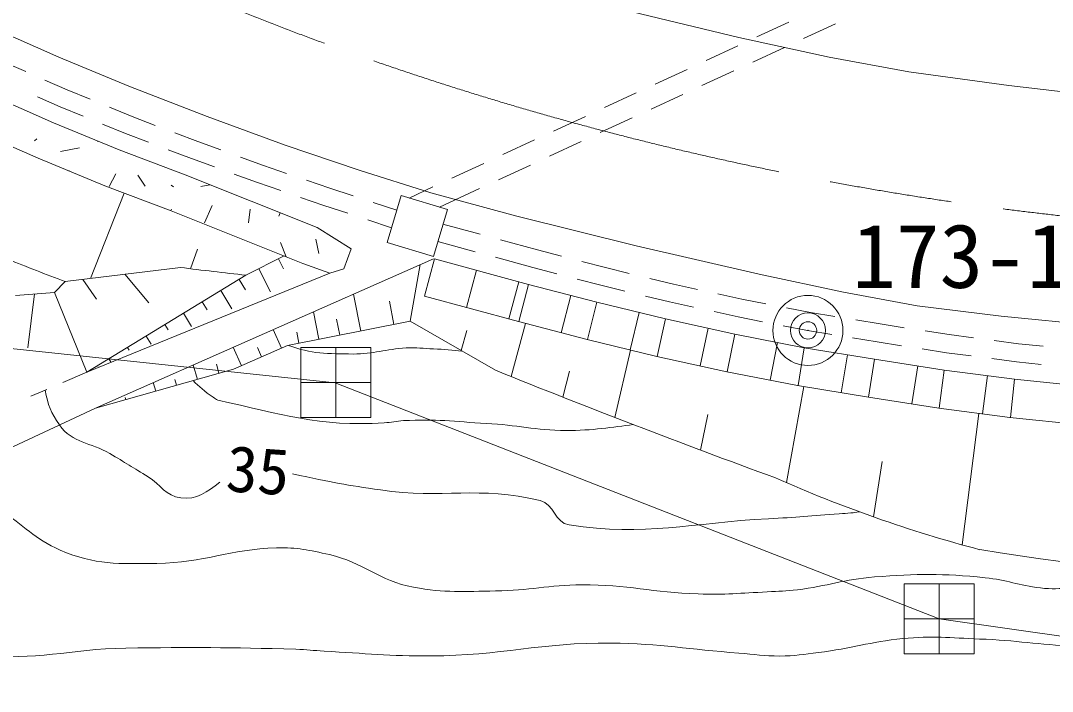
# Model space of a CAD drawing. Units: millimetres, scale not verified. Extents: x 40000 to 680000, y 20000 to 380000.
# Drawn here: x 217656 to 247130, y 263195 to 282358 of the extents above; entities that cross this region are included whole.
import ezdxf
from ezdxf.enums import TextEntityAlignment as Align

# ---------------------------------------------------------------- set-up
doc = ezdxf.new("R2010")
doc.units = ezdxf.units.MM
doc.header["$LTSCALE"] = 1000
doc.header["$PDMODE"] = 32
doc.header["$PDSIZE"] = 500
doc.linetypes.add('CHAIN', pattern=[18.5, 12, -1.5, 3.5, -1.5])
for name, color, linetype, lineweight in [('M-BGD', 7, 'Continuous', 13), ('M-BMK', 2, 'CHAIN', 13), ('M-BMK-ROW', 30, 'Continuous', 13), ('M-BMK-SRVR', 3, 'Continuous', 13), ('M-STR-HTXT', 7, 'Continuous', 13), ('M-STR-STRC', 7, 'Continuous', 13)]:
    doc.layers.add(name, color=color, linetype=linetype, lineweight=lineweight)
doc.styles.add('ＭＳ ゴシック', font='')
doc.styles.get('ＭＳ ゴシック').set_extended_font_data('MS Gothic')

msp = doc.modelspace()

# ---------------------------------------------------------------- linework, layer by layer
at = {"layer": 'M-BGD'}
for p, q in [((238689, 281890), (239597, 282310)), ((240022, 281846), (240930, 282266)), ((237237, 281217), (238145, 281638)), ((238570, 281173), (239478, 281594)), ((217801, 280900), (217161, 281181)), ((235785, 280545), (236693, 280965)), ((237118, 280501), (238026, 280921)), ((218990, 280377), (218350, 280658)), ((219639, 280110), (218990, 280377)), ((218787, 279898), (218140, 280182)), ((234333, 279873), (235241, 280293)), ((235666, 279829), (236574, 280249)), ((219442, 279629), (218787, 279898)), ((220843, 279614), (220194, 279881)), ((221498, 279366), (220843, 279614)), ((232881, 279201), (233789, 279621)), ((234214, 279157), (235122, 279577)), ((220652, 279130), (219997, 279400)), ((221312, 278881), (220652, 279130)), ((222714, 278906), (222059, 279154)), ((223371, 278666), (222714, 278906)), ((231429, 278529), (232337, 278949)), ((232762, 278485), (233670, 278905)), ((222533, 278419), (221873, 278668)), ((223194, 278177), (222533, 278419)), ((224592, 278220), (223934, 278460)), ((229977, 277857), (230885, 278277)), ((224418, 277729), (223757, 277971)), ((225255, 277993), (224592, 278220)), ((231311, 277813), (232218, 278233)), ((225085, 277501), (224418, 277729)), ((226486, 277572), (225823, 277799)), ((220616, 277433), (219650, 274989)), ((227158, 277350), (226486, 277572)), ((228752, 277289), (229433, 277605)), ((229620, 277030), (230766, 277561)), ((226321, 277079), (225653, 277307)), ((227001, 276854), (226321, 277079)), ((228400, 276940), (227728, 277162)), ((221954, 276927), (225721, 275423)), ((228251, 276442), (227571, 276666)), ((230784, 276254), (229721, 276542)), ((230643, 275753), (229572, 276043)), ((232426, 275809), (231363, 276097)), ((222707, 275824), (222505, 275270)), ((224094, 275084), (225184, 275638)), ((232292, 275306), (231222, 275596)), ((233104, 275631), (232426, 275809)), ((222221, 275306), (218930, 274901)), ((229447, 275555), (219799, 271289)), ((225019, 275554), (225162, 275271)), ((229074, 275390), (228782, 273770)), ((229476, 275551), (229189, 274490)), ((232973, 275128), (232292, 275306)), ((234362, 275302), (233684, 275480)), ((235043, 275136), (234362, 275302)), ((220636, 275111), (221315, 274292)), ((224461, 275271), (224797, 274611)), ((236307, 274828), (235626, 274994)), ((219434, 274963), (219822, 274397)), ((219434, 274963), (219822, 274397)), ((223899, 274965), (224082, 274664)), ((234234, 274798), (233553, 274976)), ((234921, 274631), (234234, 274798)), ((236991, 274679), (236307, 274828)), ((218055, 274548), (217863, 273013)), ((218622, 274589), (219546, 272312)), ((223378, 274648), (223694, 274128)), ((227370, 273490), (227161, 274544)), ((236190, 274322), (235504, 274489)), ((238262, 274402), (237578, 274551)), ((222844, 274322), (222980, 274099)), ((228321, 273678), (228190, 274340)), ((236880, 274171), (236190, 274322)), ((238948, 274268), (238262, 274402)), ((240223, 274018), (239537, 274152)), ((222310, 273997), (222539, 273622)), ((226173, 273253), (226018, 274039)), ((226772, 273371), (226680, 273831)), ((238156, 273893), (237466, 274043)), ((238849, 273757), (238156, 273893)), ((240920, 273904), (240223, 274018)), ((221777, 273672), (221869, 273521)), ((225108, 273000), (224874, 273533)), ((232079, 273708), (231668, 272189)), ((240131, 273506), (239438, 273642)), ((242208, 273692), (241512, 273806)), ((242899, 273585), (242208, 273692)), ((221243, 273346), (221383, 273116)), ((225606, 273140), (225543, 273456)), ((230403, 273504), (230238, 272933)), ((240833, 273391), (240131, 273506)), ((242127, 273178), (241425, 273293)), ((244183, 273386), (243492, 273493)), ((244877, 273296), (244183, 273386)), ((220709, 273021), (220757, 272942)), ((223963, 272499), (223731, 273028)), ((224535, 272750), (224419, 273015)), ((235081, 272945), (234627, 271022)), ((242822, 273070), (242127, 273178)), ((244110, 272871), (243415, 272979)), ((246166, 273128), (245472, 273218)), ((246863, 273054), (246166, 273128)), ((220176, 272696), (220228, 272611)), ((244810, 272780), (244110, 272871)), ((246105, 272611), (245405, 272703)), ((219861, 272504), (219874, 272483)), ((222705, 272109), (222588, 272522)), ((223319, 272282), (223247, 272539)), ((246809, 272537), (246105, 272611)), ((219546, 272312), (218864, 272021)), ((222109, 271941), (222063, 272105)), ((233332, 272339), (233145, 271601)), ((218404, 271824), (217944, 271628)), ((221514, 271773), (221445, 272016)), ((240030, 271901), (239532, 269158)), ((220657, 271531), (220639, 271592)), ((237286, 271108), (237074, 270090)), ((245029, 271138), (244551, 267381)), ((242265, 269764), (242021, 268179))]:
    msp.add_line(p, q, dxfattribs=at)
for points in [[(222353, 277952), (220468, 278665), (218591, 279438), (216738, 280253), (214912, 281113), (213093, 281997), (211284, 282917), (209510, 283896), (207771, 284911), (202596, 287994), (197442, 291079), (195714, 292090), (193982, 293070), (192218, 294011), (190445, 294898), (188629, 295717), (186799, 296502), (184963, 297235)], [(221954, 276927), (220064, 277642), (218160, 278426), (216282, 279251), (214438, 280121), (212603, 281012), (210768, 281945), (208967, 282940), (207213, 283963), (202032, 287049), (196882, 290132), (195165, 291136), (193452, 292106), (191713, 293033), (189973, 293904), (188186, 294710), (186378, 295485), (184583, 296203)], [(222353, 277952), (226129, 276445), (227097, 275834)], [(227097, 275834), (226885, 275267), (226491, 275144), (225721, 275423)], [(248063, 271903), (246047, 272115), (244039, 272376), (242048, 272684), (240043, 273014), (238055, 273403), (236078, 273834), (234112, 274313), (232164, 274823), (229476, 275551)], [(226491, 275144), (219546, 272312), (224094, 275084)], [(217510, 274508), (218622, 274589), (218930, 274901)], [(247961, 270807), (245918, 271022), (243884, 271287), (241874, 271598), (239848, 271931), (237832, 272326), (235830, 272763), (233842, 273247), (231881, 273760), (229189, 274490)], [(219799, 271289), (223736, 272400), (225280, 273076), (228782, 273770), (231222, 272368)], [(219799, 271289), (214942, 269019), (215006, 268255), (214169, 264754), (212372, 262306), (211661, 260921), (209485, 259080), (208020, 257695)]]:
    msp.add_lwpolyline(points, dxfattribs=at)
msp.add_lwpolyline([(229847, 276962), (229446, 275621), (228124, 276015), (228525, 277357)], close=True, dxfattribs=at)
for centre, radius, start, end in [((254088, 367698), 99234, 248.22917, 249.24989), ((234617, 372150), 97634, 262.70582, 263.81286), ((326481, 508362), 254495, 248.01837, 249.94668), ((254857, 304472), 38496, 246.0285, 255.2597), ((256344, 335700), 69380, 260.64144, 276.02279)]:
    msp.add_arc(centre, radius, start, end, dxfattribs=at)
for points, knots in [([(272222, 265978), (271817, 265919), (271387, 265855), (270885, 265775), (269913, 265618), (269377, 265472), (268399, 265362), (266569, 265154), (265529, 265181), (263687, 265188), (262180, 265194), (261338, 265274), (259833, 265350), (259148, 265385), (258761, 265380), (258079, 265457), (256947, 265586), (256333, 265792), (255206, 265958), (253453, 266217), (252475, 266510), (250702, 266509), (249787, 266509), (249300, 266217), (248388, 266147), (248104, 266125), (247944, 266137), (247660, 266137), (247319, 266136), (247126, 266109), (246787, 266150), (246164, 266224), (245832, 266379), (245209, 266442), (243979, 266565), (243277, 266556), (242045, 266463), (241177, 266398), (240710, 266204), (239846, 266099), (239512, 266058), (239323, 266056), (238987, 266039), (238216, 265999), (237784, 265955), (237012, 265978), (235712, 266017), (234993, 266247), (233693, 266239), (232727, 266234), (232192, 266072), (231226, 266063), (230310, 266054), (229784, 266004), (228882, 266169), (227891, 266351), (227460, 266880), (226477, 267101), (225896, 267231), (225560, 267310), (224965, 267294), (223621, 267256), (222895, 266864), (221550, 266851), (220459, 266840), (219784, 266799), (218782, 267231), (218047, 267547), (217757, 267945), (217074, 268361), (216663, 268611), (216405, 268703), (215982, 268933), (215764, 269052), (215589, 269057), (215429, 269247), (215125, 269608), (215021, 269936), (215080, 270404), (215163, 271061), (215631, 271303), (215774, 271949), (215919, 272600), (216245, 273108), (215862, 273653), (215694, 273894), (215563, 274025), (215309, 274160)], [0, 0, 0, 0, 1, 1, 1, 2, 2, 2, 3, 3, 3, 4, 4, 4, 5, 5, 5, 6, 6, 6, 7, 7, 7, 8, 8, 8, 9, 9, 9, 10, 10, 10, 11, 11, 11, 12, 12, 12, 13, 13, 13, 14, 14, 14, 15, 15, 15, 16, 16, 16, 17, 17, 17, 18, 18, 18, 19, 19, 19, 20, 20, 20, 21, 21, 21, 22, 22, 22, 23, 23, 23, 24, 24, 24, 25, 25, 25, 26, 26, 26, 27, 27, 27, 28, 28, 28, 29, 29, 29, 29]), ([(230263, 272919), (230009, 272944), (229742, 272964), (229455, 272979), (229148, 272995), (228976, 273022), (228670, 273005), (228075, 272972), (227750, 272829), (227154, 272833), (226422, 272839), (225962, 272833), (225307, 273081)], [0, 0, 0, 0, 1, 1, 1, 2, 2, 2, 3, 3, 3, 4, 4, 4, 4]), ([(222584, 272075), (222745, 271911), (222916, 271760), (223158, 271597), (223208, 271564), (223229, 271529), (223287, 271516), (225118, 271116), (226170, 270747), (228040, 270866), (228258, 270880), (228378, 270915), (228596, 270929), (229517, 270987), (230035, 270897), (230957, 270852), (231851, 270808), (232344, 270649), (233239, 270647), (233981, 270646), (234577, 270742), (235159, 270818)], [0, 0, 0, 0, 1, 1, 1, 2, 2, 2, 3, 3, 3, 4, 4, 4, 5, 5, 5, 6, 6, 6, 7, 7, 7, 7]), ([(223343, 269171), (222984, 268896), (222696, 268662), (222231, 268721), (221801, 268776), (221665, 269093), (221297, 269324), (220874, 269589), (220635, 269735), (220204, 269988), (219646, 270315), (219140, 270279), (218765, 270806), (218521, 271149), (218438, 271373), (218354, 271803)], [0, 0, 0, 0, 1, 1, 1, 2, 2, 2, 3, 3, 3, 4, 4, 4, 5, 5, 5, 5]), ([(272942, 264206), (271214, 263912), (270156, 263605), (268313, 263437), (267510, 263363), (267056, 263462), (266250, 263498), (265285, 263540), (264747, 263610), (263782, 263655), (262625, 263708), (261974, 263678), (260817, 263726), (259404, 263785), (258612, 263821), (257204, 263946), (256266, 264030), (255742, 264091), (254809, 264214), (254317, 264279), (254045, 264344), (253553, 264410), (252544, 264544), (251983, 264782), (250966, 264726), (250442, 264697), (250161, 264565), (249637, 264518), (248915, 264454), (248506, 264470), (247781, 264492), (246711, 264525), (246118, 264654), (245048, 264691), (244194, 264720), (243710, 264790), (242860, 264704), (241911, 264607), (241397, 264427), (240451, 264304), (240021, 264249), (239779, 264208), (239346, 264205), (238887, 264202), (238632, 264253), (238175, 264287), (236749, 264394), (235955, 264559), (234525, 264575), (232508, 264596), (231391, 264214), (229374, 264206), (228184, 264201), (227518, 264279), (226329, 264344), (226012, 264361), (225835, 264390), (225517, 264399), (223621, 264451), (222558, 264459), (220662, 264432), (219029, 264408), (218099, 264034), (216483, 264273), (216439, 264279), (216419, 264300), (216381, 264324), (215967, 264590), (215917, 264965), (215495, 265217), (215094, 265457), (214817, 265487), (214389, 265676), (214029, 265836), (213784, 265865), (213483, 266119), (212411, 267023), (212465, 268066), (212005, 269390), (211853, 269827), (211892, 270105), (211774, 270552), (211669, 270944), (211622, 271082), (211456, 271542)], [0, 0, 0, 0, 1, 1, 1, 2, 2, 2, 3, 3, 3, 4, 4, 4, 5, 5, 5, 6, 6, 6, 7, 7, 7, 8, 8, 8, 9, 9, 9, 10, 10, 10, 11, 11, 11, 12, 12, 12, 13, 13, 13, 14, 14, 14, 15, 15, 15, 16, 16, 16, 17, 17, 17, 18, 18, 18, 19, 19, 19, 20, 20, 20, 21, 21, 21, 22, 22, 22, 23, 23, 23, 24, 24, 24, 25, 25, 25, 26, 26, 26, 27, 27, 27, 28, 28, 28, 28]), ([(217778, 261585), (216221, 261359), (215331, 261957), (213857, 262507), (213702, 262564), (213625, 262619), (213480, 262697), (213407, 262736), (213367, 262759), (213295, 262801), (213142, 262890), (213060, 262947), (212906, 263034), (212636, 263186), (212465, 263231), (212192, 263376), (211383, 263809), (210950, 264091), (210180, 264591), (209938, 264749), (209784, 264823), (209587, 265036), (209295, 265351), (209391, 265679), (209313, 266101), (209286, 266252), (209334, 266342), (209309, 266493), (209118, 267635), (208454, 268257), (208685, 269392), (208708, 269501), (208708, 269556), (208754, 269669)], [0, 0, 0, 0, 1, 1, 1, 2, 2, 2, 3, 3, 3, 4, 4, 4, 5, 5, 5, 6, 6, 6, 7, 7, 7, 8, 8, 8, 9, 9, 9, 10, 10, 10, 11, 11, 11, 11]), ([(241623, 268324), (241505, 268306), (241472, 268302), (241375, 268291), (241245, 268277), (241172, 268276), (241041, 268267), (240252, 268211), (239810, 268165), (239020, 268126), (236798, 268014), (235525, 267610), (233326, 267951), (232907, 268015), (232905, 268544), (232493, 268646), (230763, 269076), (229703, 268689), (227939, 268949), (226951, 269095), (226599, 269150), (225424, 269410)], [0, 0, 0, 0, 1, 1, 1, 2, 2, 2, 3, 3, 3, 4, 4, 4, 5, 5, 5, 6, 6, 6, 7, 7, 7, 7]), ([(283613, 265108), (282470, 264615), (281775, 264202), (280516, 263753), (280100, 263604), (279844, 263596), (279415, 263487), (278368, 263220), (277788, 263043), (276737, 262792), (276349, 262699), (276136, 262519), (275740, 262570), (275663, 262580), (275634, 262640), (275556, 262648), (275444, 262660), (275385, 262610), (275275, 262585), (272985, 262053), (271725, 261651), (269418, 261200), (268859, 261091), (268532, 261112), (267963, 261122), (266339, 261150), (265502, 261769), (263888, 261946), (263075, 262036), (262617, 262049), (261801, 262102), (259664, 262242), (258466, 262315), (256328, 262435), (255332, 262491), (254768, 262445), (253779, 262569), (253042, 262661), (252635, 262756), (251899, 262862), (251639, 262899), (251494, 262951), (251230, 262943), (251094, 262940), (251022, 262903), (250886, 262890), (249726, 262778), (249067, 262882), (247902, 262848), (246714, 262813), (246050, 262646), (244862, 262702), (244390, 262724), (244148, 262938), (243675, 262944), (242238, 262962), (241452, 262598), (240015, 262572), (238736, 262548), (238024, 262707), (236748, 262800), (236204, 262840), (235902, 262930), (235357, 262910), (232708, 262814), (231201, 262873), (228588, 262425), (228420, 262396), (228330, 262352), (228161, 262327), (227987, 262302), (227888, 262368), (227712, 262369), (227615, 262369), (227562, 262357), (227465, 262358), (226264, 262367), (225598, 262534), (224397, 262565), (222860, 262603), (222317, 262549), (220464, 262417)], [0, 0, 0, 0, 1, 1, 1, 2, 2, 2, 3, 3, 3, 4, 4, 4, 5, 5, 5, 6, 6, 6, 7, 7, 7, 8, 8, 8, 9, 9, 9, 10, 10, 10, 11, 11, 11, 12, 12, 12, 13, 13, 13, 14, 14, 14, 15, 15, 15, 16, 16, 16, 17, 17, 17, 18, 18, 18, 19, 19, 19, 20, 20, 20, 21, 21, 21, 22, 22, 22, 23, 23, 23, 24, 24, 24, 25, 25, 25, 26, 26, 26, 27, 27, 27, 27]), ([(225607, 259004), (227154, 259131), (227600, 259141), (228880, 259175), (231426, 259242), (232851, 259022), (235395, 258913), (238926, 258761), (240900, 258521), (244435, 258501), (246122, 258491), (247064, 258675), (248752, 258665), (249731, 258660), (250280, 258657), (251257, 258604), (251601, 258586), (251793, 258564), (252136, 258533), (252616, 258491), (252886, 258475), (253364, 258415), (254761, 258240), (255533, 258069), (256921, 257832), (257364, 257756), (257612, 257706), (258053, 257615), (259401, 257337), (260130, 257062), (261482, 256803), (262547, 256598), (263143, 256464), (264221, 256348), (265400, 256220), (266065, 256058), (267248, 256128), (267869, 256164), (268205, 256296), (268825, 256354), (270168, 256481), (270932, 256385), (272276, 256499), (274388, 256679), (275653, 256603), (277635, 257353), (280149, 258305), (281244, 259488), (283567, 260840), (284436, 261347), (284930, 261620), (285800, 262126), (286813, 262715), (287131, 262904), (288386, 263647)], [0, 0, 0, 0, 1, 1, 1, 2, 2, 2, 3, 3, 3, 4, 4, 4, 5, 5, 5, 6, 6, 6, 7, 7, 7, 8, 8, 8, 9, 9, 9, 10, 10, 10, 11, 11, 11, 12, 12, 12, 13, 13, 13, 14, 14, 14, 15, 15, 15, 16, 16, 16, 17, 17, 17, 18, 18, 18, 18])]:
    msp.add_open_spline(points, degree=3, knots=knots, dxfattribs=at)
at = {"layer": 'M-BMK'}
msp.add_arc((257237, 366242), 90000, 239.09629, 306.67996, dxfattribs=at)
at = {"layer": 'M-BMK-ROW'}
for p, q in [((209797, 273794), (226642, 272012)), ((225659, 271017), (225659, 273017)), ((225659, 273017), (227659, 273017)), ((226659, 273017), (226659, 271017)), ((227659, 273017), (227659, 271017)), ((225659, 272017), (227659, 272017)), ((243895, 265266), (226642, 272012)), ((227659, 271017), (225659, 271017)), ((242895, 264266), (242895, 266266)), ((242895, 266266), (244895, 266266)), ((243895, 266266), (243895, 264266)), ((244895, 266266), (244895, 264266)), ((242895, 265266), (244895, 265266)), ((267411, 261926), (243895, 265266)), ((244895, 264266), (242895, 264266))]:
    msp.add_line(p, q, dxfattribs=at)
at = {"layer": 'M-BMK-SRVR'}
for radius in [1000, 500]:
    msp.add_circle((240147, 273507), radius, dxfattribs=at)
msp.add_point((240147, 273507), dxfattribs=at)
at = {"layer": 'M-STR-HTXT'}
for p, q in [((218050, 278926), (218114, 278985)), ((219859, 278916), (219844, 278917)), ((219336, 278722), (218798, 278623)), ((219044, 278079), (219027, 278069)), ((220375, 277985), (220182, 277616)), ((221006, 277940), (221211, 277629)), ((221953, 277655), (222026, 277613)), ((222804, 277622), (223062, 277669)), ((222904, 276579), (223128, 277074)), ((221962, 276972), (221944, 276931)), ((224217, 276972), (224169, 276578)), ((225069, 276868), (225036, 276770)), ((225080, 276019), (225244, 275614)), ((226091, 276118), (226175, 275702)), ((230683, 275224), (230395, 274163)), ((231889, 274897), (231602, 273836)), ((232164, 274823), (231885, 273759)), ((233373, 274507), (233095, 273442)), ((234112, 274313), (233851, 273245)), ((235326, 274018), (235066, 272949)), ((236078, 273834), (235843, 272760)), ((237299, 273568), (237065, 272493)), ((238055, 273403), (237844, 272324)), ((239282, 273163), (239071, 272083)), ((240043, 273014), (239864, 271929)), ((241276, 272811), (241098, 271726)), ((242048, 272684), (241879, 271597)), ((243283, 272493), (243115, 271406)), ((244039, 272376), (243897, 271285)), ((245279, 272215), (245137, 271124)), ((246047, 272115), (245932, 271021))]:
    msp.add_line(p, q, dxfattribs=at)
at = {"layer": 'M-STR-STRC'}
for points in [[(211667, 292644), (214205, 291177), (216537, 289897), (219043, 288603), (221284, 287516), (223040, 286715), (224566, 286051), (226870, 285178), (228785, 284522), (231949, 283488), (234333, 282800), (238172, 281876), (240753, 281312), (243033, 280898), (245883, 280505), (248669, 280184)], [(216828, 282165), (218747, 281312), (220743, 280486), (222988, 279618), (225213, 278802), (227324, 278084), (229377, 277434), (231797, 276778), (235243, 275927), (238757, 275118), (241163, 274597), (243266, 274213), (245668, 273912), (248379, 273649)]]:
    msp.add_lwpolyline(points, dxfattribs=at)

# ---------------------------------------------------------------- texts
at = {"layer": 'M-BGD', "style": 'ＭＳ ゴシック'}
msp.add_text('35', height=1320, rotation=356.138, dxfattribs=at).set_placement((224435, 269514), align=Align.MIDDLE_CENTER)
at = {"layer": 'M-BMK-SRVR', "style": 'ＭＳ ゴシック'}
msp.add_text('173-14-0-1', height=1833, dxfattribs=at).set_placement((241413, 274172), align=Align.BOTTOM_LEFT)

doc.saveas('drawing.dxf')
